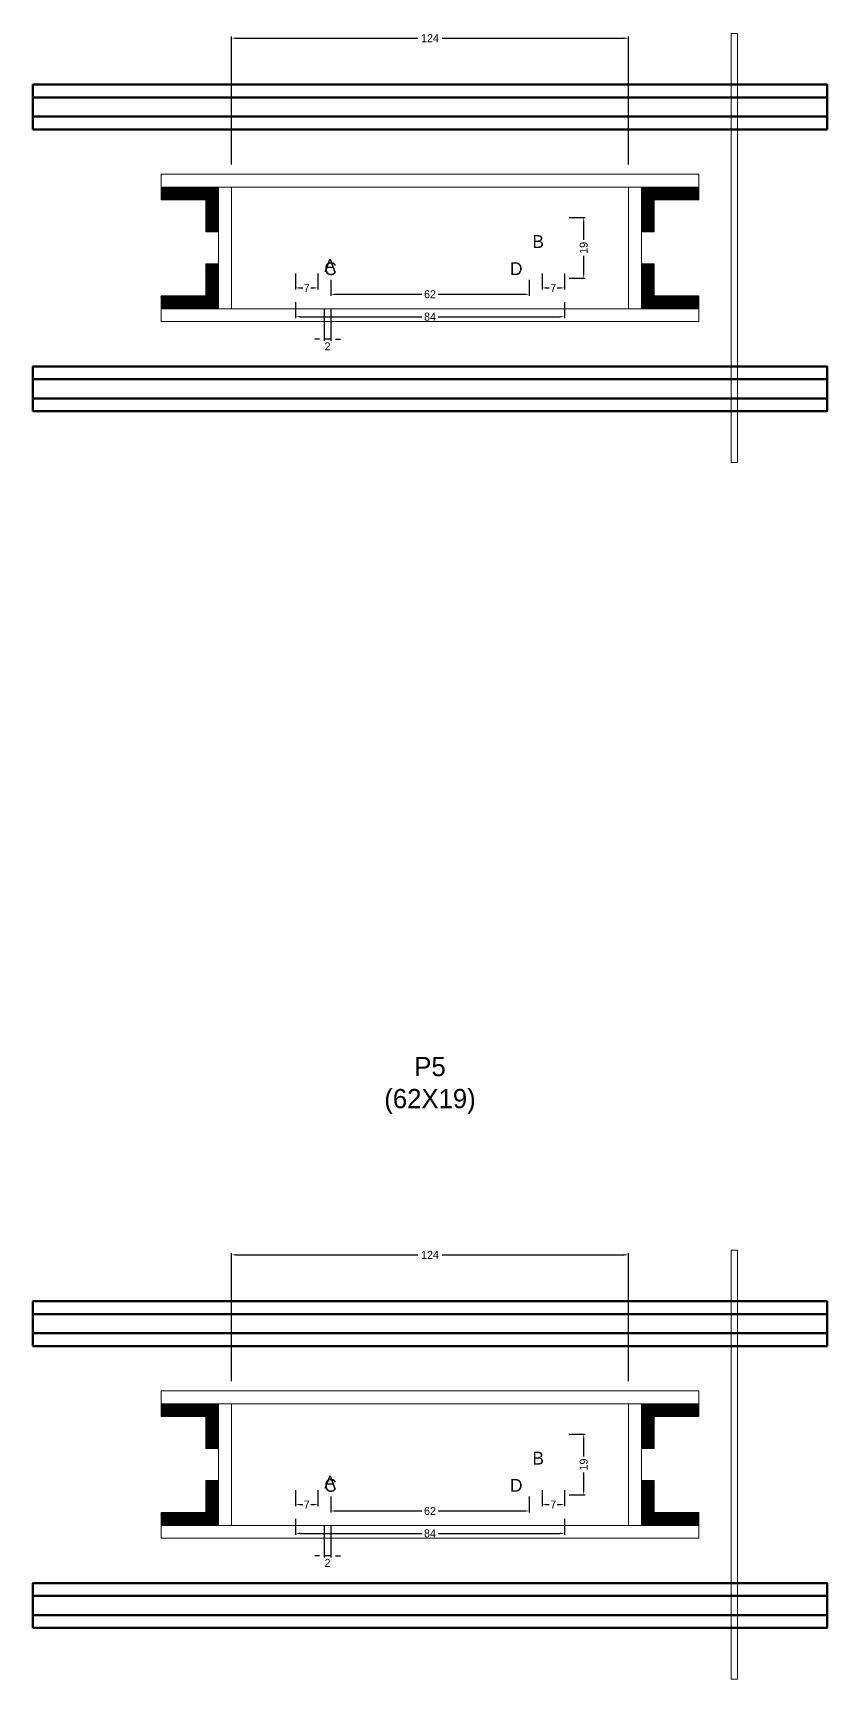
# Model space of a CAD drawing. Header units: centimetres. Extents: x -12000 to 4115, y -10266 to 2668.
# Drawn here: x -124 to 124, y -1447 to -933 of the extents above; entities that cross this region are included whole.
import ezdxf

# ---------------------------------------------------------------- set-up
doc = ezdxf.new("R2010")
doc.units = ezdxf.units.CM
for name, color, linetype in [('COTA', 241, 'Continuous'), ('GRAVATA', 224, 'Continuous'), ('Hachura', 251, 'Continuous'), ('NOMENCLATURA', 7, 'Continuous'), ('SARRAFO', 251, 'Continuous')]:
    doc.layers.add(name, color=color, linetype=linetype)
doc.dimstyles.new('cotax2', dxfattribs={"dimtxt": 2.5, "dimasz": 1.5, "dimexe": 0.5, "dimexo": 0.5, "dimgap": 0.5, "dimtad": 1, "dimcen": 2.5, "dimazin": 3, "dimtfac": 1, "dimtmove": 0, "dimatfit": 3})

# ---------------------------------------------------------------- blocks, each defined once
blk = doc.blocks.new('_CLOSEDFILLED')
at = {"color": 0, "linetype": 'BYBLOCK'}
blk.add_solid([(-1, 0.16), (0, 0), (-1, -0.16)], dxfattribs=at)
blk = doc.blocks.new('*D92')
for p, q in [((-42, -1017), (-42, -1022)), ((42, -1017), (42, -1022)), ((-40.5, -1021.5), (-2.5, -1021.5)), ((2.5, -1021.5), (40.5, -1021.5))]:
    blk.add_line(p, q)
at = {"layer": 'Defpoints'}
for p in [(-42, -1016.5), (42, -1016.5), (-42, -1021.5)]:
    blk.add_point(p, dxfattribs=at)
at = {"layer": 'COTA', "xscale": 1.5, "yscale": 1.5, "rotation": 180}
blk.add_blockref('_CLOSEDFILLED', (-42, -1021.5), dxfattribs=at)
at = {"layer": 'COTA', "xscale": 1.5, "yscale": 1.5}
blk.add_blockref('_CLOSEDFILLED', (42, -1021.5), dxfattribs=at)
at = {"layer": 'COTA', "insert": (0, -1021.5), "char_height": 2.5, "attachment_point": 5}
blk.add_mtext('84', dxfattribs=at)
blk = doc.blocks.new('*D93')
for p, q in [((-31, -1010), (-31, -1015)), ((31, -1010), (31, -1015)), ((-29.5, -1014.5), (-2.5, -1014.5)), ((2.5, -1014.5), (29.5, -1014.5))]:
    blk.add_line(p, q)
at = {"layer": 'Defpoints'}
for p in [(-31, -1009.5), (31, -1009.5), (-31, -1014.5)]:
    blk.add_point(p, dxfattribs=at)
at = {"layer": 'COTA', "xscale": 1.5, "yscale": 1.5, "rotation": 180}
blk.add_blockref('_CLOSEDFILLED', (-31, -1014.5), dxfattribs=at)
at = {"layer": 'COTA', "xscale": 1.5, "yscale": 1.5}
blk.add_blockref('_CLOSEDFILLED', (31, -1014.5), dxfattribs=at)
at = {"layer": 'COTA', "insert": (0, -1014.5), "char_height": 2.5, "attachment_point": 5}
blk.add_mtext('62', dxfattribs=at)
blk = doc.blocks.new('*D94')
for p, q in [((43.5, -990.5), (48.5, -990.5)), ((48, -997.5), (48, -992)), ((48, -1008), (48, -1002.5)), ((43.5, -1009.5), (48.5, -1009.5))]:
    blk.add_line(p, q)
at = {"layer": 'Defpoints'}
for p in [(43, -990.5), (43, -1009.5), (48, -1009.5)]:
    blk.add_point(p, dxfattribs=at)
at = {"layer": 'COTA', "xscale": 1.5, "yscale": 1.5}
for p, rotation in [((48, -990.5), 90), ((48, -1009.5), 270)]:
    blk.add_blockref('_CLOSEDFILLED', p, dxfattribs=dict(at, rotation=rotation))
at = {"layer": 'COTA', "insert": (48, -1000), "char_height": 2.5, "attachment_point": 5, "rotation": 90}
blk.add_mtext('19', dxfattribs=at)
blk = doc.blocks.new('*D95')
for p, q in [((-42, -1008), (-42, -1013)), ((-40.5, -1012.5), (-39.75, -1012.5)), ((-37.25, -1012.5), (-36.5, -1012.5)), ((-35, -1008), (-35, -1013))]:
    blk.add_line(p, q)
at = {"layer": 'Defpoints'}
for p in [(-42, -1007.5), (-35, -1007.5), (-42, -1012.5)]:
    blk.add_point(p, dxfattribs=at)
at = {"layer": 'COTA', "xscale": 1.5, "yscale": 1.5, "rotation": 180}
blk.add_blockref('_CLOSEDFILLED', (-42, -1012.5), dxfattribs=at)
at = {"layer": 'COTA', "xscale": 1.5, "yscale": 1.5}
blk.add_blockref('_CLOSEDFILLED', (-35, -1012.5), dxfattribs=at)
at = {"layer": 'COTA', "insert": (-38.5, -1012.5), "char_height": 2.5, "attachment_point": 5}
blk.add_mtext('7', dxfattribs=at)
blk = doc.blocks.new('*D96')
for p, q in [((35, -1008), (35, -1013)), ((36.5, -1012.5), (37.25, -1012.5)), ((39.75, -1012.5), (40.5, -1012.5)), ((42, -1008), (42, -1013))]:
    blk.add_line(p, q)
at = {"layer": 'Defpoints'}
for p in [(35, -1007.5), (42, -1007.5), (35, -1012.5)]:
    blk.add_point(p, dxfattribs=at)
at = {"layer": 'COTA', "xscale": 1.5, "yscale": 1.5, "rotation": 180}
blk.add_blockref('_CLOSEDFILLED', (35, -1012.5), dxfattribs=at)
at = {"layer": 'COTA', "xscale": 1.5, "yscale": 1.5}
blk.add_blockref('_CLOSEDFILLED', (42, -1012.5), dxfattribs=at)
at = {"layer": 'COTA', "insert": (38.5, -1012.5), "char_height": 2.5, "attachment_point": 5}
blk.add_mtext('7', dxfattribs=at)
blk = doc.blocks.new('*D97')
for p, q in [((-62, -974), (-62, -934)), ((-60.5, -934.5), (-3.75, -934.5)), ((3.75, -934.5), (60.5, -934.5)), ((62, -974), (62, -934))]:
    blk.add_line(p, q)
at = {"layer": 'Defpoints'}
for p in [(-62, -934.5), (-62, -974.5), (62, -974.5)]:
    blk.add_point(p, dxfattribs=at)
at = {"layer": 'COTA', "xscale": 1.5, "yscale": 1.5, "rotation": 180}
blk.add_blockref('_CLOSEDFILLED', (-62, -934.5), dxfattribs=at)
at = {"layer": 'COTA', "xscale": 1.5, "yscale": 1.5}
blk.add_blockref('_CLOSEDFILLED', (62, -934.5), dxfattribs=at)
at = {"layer": 'COTA', "insert": (0, -934.5), "char_height": 2.5, "attachment_point": 5}
blk.add_mtext('124', dxfattribs=at)
blk = doc.blocks.new('*D118')
for p, q in [((-42, -1397), (-42, -1402)), ((42, -1397), (42, -1402)), ((-40.5, -1401.5), (-2.5, -1401.5)), ((2.5, -1401.5), (40.5, -1401.5))]:
    blk.add_line(p, q)
at = {"layer": 'Defpoints'}
for p in [(-42, -1396.5), (42, -1396.5), (-42, -1401.5)]:
    blk.add_point(p, dxfattribs=at)
at = {"layer": 'COTA', "xscale": 1.5, "yscale": 1.5, "rotation": 180}
blk.add_blockref('_CLOSEDFILLED', (-42, -1401.5), dxfattribs=at)
at = {"layer": 'COTA', "xscale": 1.5, "yscale": 1.5}
blk.add_blockref('_CLOSEDFILLED', (42, -1401.5), dxfattribs=at)
at = {"layer": 'COTA', "insert": (0, -1401.5), "char_height": 2.5, "attachment_point": 5}
blk.add_mtext('84', dxfattribs=at)
blk = doc.blocks.new('*D119')
for p, q in [((-31, -1390), (-31, -1395)), ((31, -1390), (31, -1395)), ((-29.5, -1394.5), (-2.5, -1394.5)), ((2.5, -1394.5), (29.5, -1394.5))]:
    blk.add_line(p, q)
at = {"layer": 'Defpoints'}
for p in [(-31, -1389.5), (31, -1389.5), (-31, -1394.5)]:
    blk.add_point(p, dxfattribs=at)
at = {"layer": 'COTA', "xscale": 1.5, "yscale": 1.5, "rotation": 180}
blk.add_blockref('_CLOSEDFILLED', (-31, -1394.5), dxfattribs=at)
at = {"layer": 'COTA', "xscale": 1.5, "yscale": 1.5}
blk.add_blockref('_CLOSEDFILLED', (31, -1394.5), dxfattribs=at)
at = {"layer": 'COTA', "insert": (0, -1394.5), "char_height": 2.5, "attachment_point": 5}
blk.add_mtext('62', dxfattribs=at)
blk = doc.blocks.new('*D120')
for p, q in [((43.5, -1370.5), (48.5, -1370.5)), ((48, -1377.5), (48, -1372)), ((48, -1388), (48, -1382.5)), ((43.5, -1389.5), (48.5, -1389.5))]:
    blk.add_line(p, q)
at = {"layer": 'Defpoints'}
for p in [(43, -1370.5), (43, -1389.5), (48, -1389.5)]:
    blk.add_point(p, dxfattribs=at)
at = {"layer": 'COTA', "xscale": 1.5, "yscale": 1.5}
for p, rotation in [((48, -1370.5), 90), ((48, -1389.5), 270)]:
    blk.add_blockref('_CLOSEDFILLED', p, dxfattribs=dict(at, rotation=rotation))
at = {"layer": 'COTA', "insert": (48, -1380), "char_height": 2.5, "attachment_point": 5, "rotation": 90}
blk.add_mtext('19', dxfattribs=at)
blk = doc.blocks.new('*D121')
for p, q in [((-42, -1388), (-42, -1393)), ((-35, -1388), (-35, -1393)), ((-40.5, -1392.5), (-39.75, -1392.5)), ((-37.25, -1392.5), (-36.5, -1392.5))]:
    blk.add_line(p, q)
at = {"layer": 'Defpoints'}
for p in [(-42, -1387.5), (-35, -1387.5), (-42, -1392.5)]:
    blk.add_point(p, dxfattribs=at)
at = {"layer": 'COTA', "xscale": 1.5, "yscale": 1.5, "rotation": 180}
blk.add_blockref('_CLOSEDFILLED', (-42, -1392.5), dxfattribs=at)
at = {"layer": 'COTA', "xscale": 1.5, "yscale": 1.5}
blk.add_blockref('_CLOSEDFILLED', (-35, -1392.5), dxfattribs=at)
at = {"layer": 'COTA', "insert": (-38.5, -1392.5), "char_height": 2.5, "attachment_point": 5}
blk.add_mtext('7', dxfattribs=at)
blk = doc.blocks.new('*D122')
for p, q in [((35, -1388), (35, -1393)), ((42, -1388), (42, -1393)), ((36.5, -1392.5), (37.25, -1392.5)), ((39.75, -1392.5), (40.5, -1392.5))]:
    blk.add_line(p, q)
at = {"layer": 'Defpoints'}
for p in [(35, -1387.5), (42, -1387.5), (35, -1392.5)]:
    blk.add_point(p, dxfattribs=at)
at = {"layer": 'COTA', "xscale": 1.5, "yscale": 1.5, "rotation": 180}
blk.add_blockref('_CLOSEDFILLED', (35, -1392.5), dxfattribs=at)
at = {"layer": 'COTA', "xscale": 1.5, "yscale": 1.5}
blk.add_blockref('_CLOSEDFILLED', (42, -1392.5), dxfattribs=at)
at = {"layer": 'COTA', "insert": (38.5, -1392.5), "char_height": 2.5, "attachment_point": 5}
blk.add_mtext('7', dxfattribs=at)
blk = doc.blocks.new('*D123')
for p, q in [((-62, -1354), (-62, -1314)), ((-60.5, -1314.5), (-3.75, -1314.5)), ((3.75, -1314.5), (60.5, -1314.5)), ((62, -1354), (62, -1314))]:
    blk.add_line(p, q)
at = {"layer": 'Defpoints'}
for p in [(-62, -1314.5), (-62, -1354.5), (62, -1354.5)]:
    blk.add_point(p, dxfattribs=at)
at = {"layer": 'COTA', "xscale": 1.5, "yscale": 1.5, "rotation": 180}
blk.add_blockref('_CLOSEDFILLED', (-62, -1314.5), dxfattribs=at)
at = {"layer": 'COTA', "xscale": 1.5, "yscale": 1.5}
blk.add_blockref('_CLOSEDFILLED', (62, -1314.5), dxfattribs=at)
at = {"layer": 'COTA', "insert": (0, -1314.5), "char_height": 2.5, "attachment_point": 5}
blk.add_mtext('124', dxfattribs=at)

msp = doc.modelspace()

# ---------------------------------------------------------------- hatches: boundary and pattern name
at = {"layer": 'SARRAFO'}
h = msp.add_hatch(dxfattribs=at)
h.set_pattern_fill('SOLID', scale=2)
h.paths.add_polyline_path([(-84, -985), (-70, -985), (-70, -981), (-84, -981)])
h = msp.add_hatch(dxfattribs=at)
h.set_pattern_fill('SOLID', scale=2)
h.paths.add_polyline_path([(-70, -995), (-66, -995), (-66, -981), (-70, -981)])
h = msp.add_hatch(dxfattribs=at)
h.set_pattern_fill('SOLID', scale=2)
h.paths.add_polyline_path([(66, -995), (70, -995), (70, -981), (66, -981)])
h = msp.add_hatch(dxfattribs=at)
h.set_pattern_fill('SOLID', scale=2)
h.paths.add_polyline_path([(70, -985), (84, -985), (84, -981), (70, -981)])
h = msp.add_hatch(dxfattribs=at)
h.set_pattern_fill('SOLID', scale=2)
h.paths.add_polyline_path([(-70, -1019), (-66, -1019), (-66, -1005), (-70, -1005)])
h = msp.add_hatch(dxfattribs=at)
h.set_pattern_fill('SOLID', scale=2)
h.paths.add_polyline_path([(66, -1019), (70, -1019), (70, -1005), (66, -1005)])
h = msp.add_hatch(dxfattribs=at)
h.set_pattern_fill('SOLID', scale=2)
h.paths.add_polyline_path([(-84, -1019), (-70, -1019), (-70, -1015), (-84, -1015)])
h = msp.add_hatch(dxfattribs=at)
h.set_pattern_fill('SOLID', scale=2)
h.paths.add_polyline_path([(70, -1019), (84, -1019), (84, -1015), (70, -1015)])
h = msp.add_hatch(dxfattribs=at)
h.set_pattern_fill('SOLID', scale=2)
h.paths.add_polyline_path([(-84, -1365), (-70, -1365), (-70, -1361), (-84, -1361)])
h = msp.add_hatch(dxfattribs=at)
h.set_pattern_fill('SOLID', scale=2)
h.paths.add_polyline_path([(-70, -1375), (-66, -1375), (-66, -1361), (-70, -1361)])
h = msp.add_hatch(dxfattribs=at)
h.set_pattern_fill('SOLID', scale=2)
h.paths.add_polyline_path([(66, -1375), (70, -1375), (70, -1361), (66, -1361)])
h = msp.add_hatch(dxfattribs=at)
h.set_pattern_fill('SOLID', scale=2)
h.paths.add_polyline_path([(70, -1365), (84, -1365), (84, -1361), (70, -1361)])
h = msp.add_hatch(dxfattribs=at)
h.set_pattern_fill('SOLID', scale=2)
h.paths.add_polyline_path([(-70, -1399), (-66, -1399), (-66, -1385), (-70, -1385)])
h = msp.add_hatch(dxfattribs=at)
h.set_pattern_fill('SOLID', scale=2)
h.paths.add_polyline_path([(66, -1399), (70, -1399), (70, -1385), (66, -1385)])
h = msp.add_hatch(dxfattribs=at)
h.set_pattern_fill('SOLID', scale=2)
h.paths.add_polyline_path([(-84, -1399), (-70, -1399), (-70, -1395), (-84, -1395)])
h = msp.add_hatch(dxfattribs=at)
h.set_pattern_fill('SOLID', scale=2)
h.paths.add_polyline_path([(70, -1399), (84, -1399), (84, -1395), (70, -1395)])

# ---------------------------------------------------------------- linework, layer by layer
at = {"layer": 'GRAVATA', "lineweight": 50}
for points in [[(-124, -963), (124, -963), (124, -949), (-124, -949)], [(-124, -959), (124, -959), (124, -953), (-124, -953)], [(-124, -1051), (124, -1051), (124, -1037), (-124, -1037)], [(-124, -1047), (124, -1047), (124, -1041), (-124, -1041)], [(-124, -1343), (124, -1343), (124, -1329), (-124, -1329)], [(-124, -1339), (124, -1339), (124, -1333), (-124, -1333)], [(-124, -1431), (124, -1431), (124, -1417), (-124, -1417)], [(-124, -1427), (124, -1427), (124, -1421), (-124, -1421)]]:
    msp.add_lwpolyline(points, close=True, dxfattribs=at)
at = {"layer": 'Hachura', "lineweight": 13}
for points in [[(94, -1067), (96, -1067), (96, -933), (94, -933)], [(94, -1447), (96, -1447), (96, -1313), (94, -1313)]]:
    msp.add_lwpolyline(points, close=True, dxfattribs=at)
at = {"layer": 'Hachura', "lineweight": 18}
for points in [[(-84, -981), (84, -981), (84, -977), (-84, -977)], [(-66, -1019), (-62, -1019), (-62, -981), (-66, -981)], [(62, -1019), (66, -1019), (66, -981), (62, -981)], [(-84, -1023), (84, -1023), (84, -1019), (-84, -1019)], [(-84, -1361), (84, -1361), (84, -1357), (-84, -1357)], [(-66, -1399), (-62, -1399), (-62, -1361), (-66, -1361)], [(62, -1399), (66, -1399), (66, -1361), (62, -1361)], [(-84, -1403), (84, -1403), (84, -1399), (-84, -1399)]]:
    msp.add_lwpolyline(points, close=True, dxfattribs=at)
at = {"layer": 'SARRAFO', "lineweight": 13}
for points in [[(-84, -985), (-70, -985), (-70, -981), (-84, -981)], [(-70, -995), (-66, -995), (-66, -981), (-70, -981)], [(66, -995), (70, -995), (70, -981), (66, -981)], [(70, -985), (84, -985), (84, -981), (70, -981)], [(-70, -1019), (-66, -1019), (-66, -1005), (-70, -1005)], [(66, -1019), (70, -1019), (70, -1005), (66, -1005)], [(-84, -1019), (-70, -1019), (-70, -1015), (-84, -1015)], [(70, -1019), (84, -1019), (84, -1015), (70, -1015)], [(-84, -1365), (-70, -1365), (-70, -1361), (-84, -1361)], [(-70, -1375), (-66, -1375), (-66, -1361), (-70, -1361)], [(66, -1375), (70, -1375), (70, -1361), (66, -1361)], [(70, -1365), (84, -1365), (84, -1361), (70, -1361)], [(-70, -1399), (-66, -1399), (-66, -1385), (-70, -1385)], [(66, -1399), (70, -1399), (70, -1385), (66, -1385)], [(-84, -1399), (-70, -1399), (-70, -1395), (-84, -1395)], [(70, -1399), (84, -1399), (84, -1395), (70, -1395)]]:
    msp.add_lwpolyline(points, close=True, dxfattribs=at)

# ---------------------------------------------------------------- texts
at = {"layer": 'NOMENCLATURA'}
for s, p in [('B', (32, -1000)), ('A', (-33, -1007.5)), ('C', (-33, -1008.5)), ('D', (25, -1008.5)), ('B', (32, -1380)), ('A', (-33, -1387.5)), ('C', (-33, -1388.5)), ('D', (25, -1388.5))]:
    msp.add_text(s, height=4, dxfattribs=at).set_placement(p)
at = {"layer": 'NOMENCLATURA', "insert": (0, -1270.5), "char_height": 6, "attachment_point": 8}
msp.add_mtext('P5\\P(62X19)', dxfattribs=at)

# ---------------------------------------------------------------- dimensions: what is measured, and where the dimension line sits
at = {"layer": 'COTA'}
for base, p1, p2, picture, middle in [((-62, -934.5), (-62, -974.5), (62, -974.5), '*D97', (0, -934.5)), ((-42, -1012.5), (-42, -1007.5), (-35, -1007.5), '*D95', (-38.5, -1012.5)), ((35, -1012.5), (35, -1007.5), (42, -1007.5), '*D96', (38.5, -1012.5)), ((-31, -1014.5), (-31, -1009.5), (31, -1009.5), '*D93', (0, -1014.5)), ((-42, -1021.5), (-42, -1016.5), (42, -1016.5), '*D92', (0, -1021.5)), ((-62, -1314.5), (-62, -1354.5), (62, -1354.5), '*D123', (0, -1314.5)), ((-42, -1392.5), (-42, -1387.5), (-35, -1387.5), '*D121', (-38.5, -1392.5)), ((35, -1392.5), (35, -1387.5), (42, -1387.5), '*D122', (38.5, -1392.5)), ((-31, -1394.5), (-31, -1389.5), (31, -1389.5), '*D119', (0, -1394.5)), ((-42, -1401.5), (-42, -1396.5), (42, -1396.5), '*D118', (0, -1401.5))]:
    dim = msp.add_linear_dim(base=base, p1=p1, p2=p2, dimstyle='cotax2', dxfattribs=at)
    dim.commit()
    dim.dimension.update_dxf_attribs({"geometry": picture, "text_midpoint": middle})
for base, p1, p2, picture, middle in [((48, -1009.5), (43, -1009.5), (43, -990.5), '*D94', (48, -1000)), ((48, -1389.5), (43, -1389.5), (43, -1370.5), '*D120', (48, -1380))]:
    dim = msp.add_linear_dim(base=base, p1=p1, p2=p2, angle=90, dimstyle='cotax2', dxfattribs=at)
    dim.commit()
    dim.dimension.update_dxf_attribs({"geometry": picture, "text_midpoint": middle})
for base, p1, p2 in [((-31, -1028.5), (-31, -1018.5), (-33, -1018.5)), ((-31, -1408.5), (-31, -1398.5), (-33, -1398.5))]:
    msp.add_linear_dim(base=base, p1=p1, p2=p2, dimstyle='cotax2', dxfattribs=at).render()

doc.saveas('drawing.dxf')
